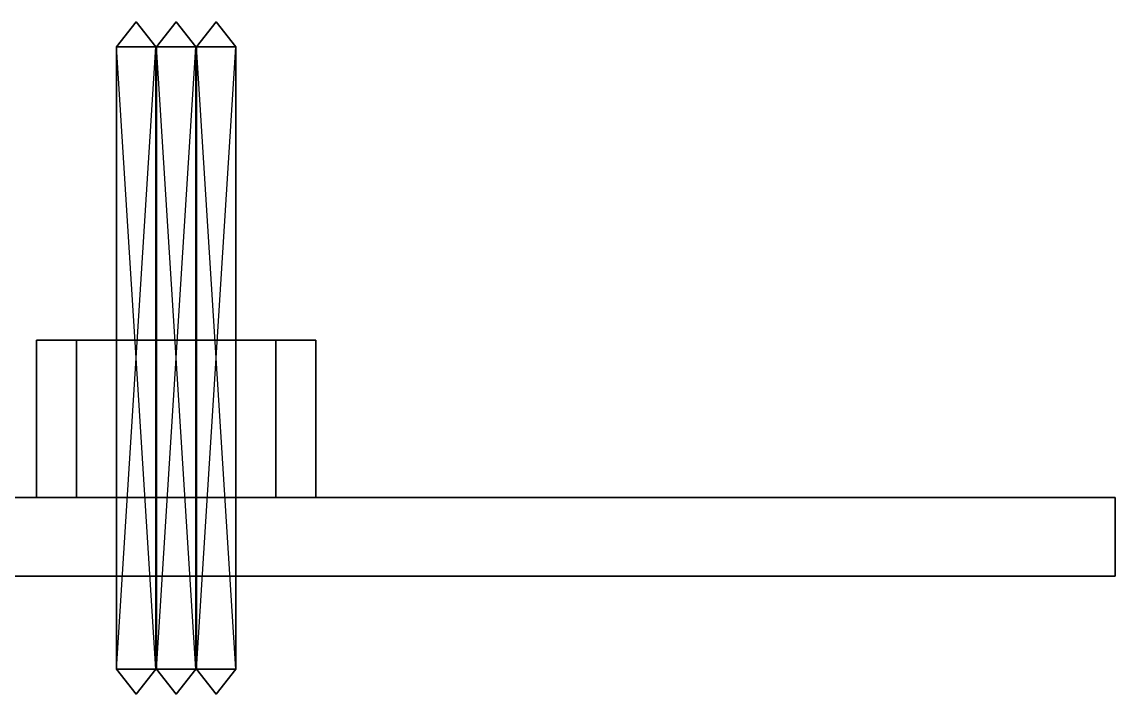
# Model space of a CAD drawing. Extents: x -2 to 217, y -2 to 10.
# Drawn here: x 202.76 to 216.66, y -2 to 6.55 of the extents above; entities that cross this region are included whole.
import ezdxf

# ---------------------------------------------------------------- set-up
doc = ezdxf.new("R2010")
doc.units = 0
doc.layers.add('UB3D', color=1, linetype='CONTINUOUS')

msp = doc.modelspace()

# ---------------------------------------------------------------- linework, layer by layer
at = {"layer": 'UB3D', "color": 254}
for points in [[(203.966, 6.233333, -65.79), (203.966, 6.233333, -66.29), (204.216, 6.55, -66.04)], [(203.966, 6.233333, -66.29), (204.466, 6.233333, -66.29), (204.216, 6.55, -66.04)], [(204.466, 6.233333, -65.79), (203.966, 6.233333, -65.79), (204.216, 6.55, -66.04)], [(203.966, 6.233333, -68.33), (203.966, 6.233333, -68.83), (204.216, 6.55, -68.58)], [(203.966, 6.233333, -68.83), (204.466, 6.233333, -68.83), (204.216, 6.55, -68.58)], [(204.466, 6.233333, -68.33), (203.966, 6.233333, -68.33), (204.216, 6.55, -68.58)], [(204.466, 6.233333, -66.29), (204.466, 6.233333, -65.79), (204.216, 6.55, -66.04)], [(204.466, 6.233333, -68.83), (204.466, 6.233333, -68.33), (204.216, 6.55, -68.58)], [(204.474, 6.233333, 10.41), (204.474, 6.233333, 9.91), (204.724, 6.55, 10.16)], [(204.474, 6.233333, 9.91), (204.974, 6.233333, 9.91), (204.724, 6.55, 10.16)], [(204.974, 6.233333, 10.41), (204.474, 6.233333, 10.41), (204.724, 6.55, 10.16)], [(204.474, 6.233333, 7.87), (204.474, 6.233333, 7.37), (204.724, 6.55, 7.62)], [(204.474, 6.233333, 7.37), (204.974, 6.233333, 7.37), (204.724, 6.55, 7.62)], [(204.974, 6.233333, 7.87), (204.474, 6.233333, 7.87), (204.724, 6.55, 7.62)], [(204.474, 6.233333, -28.706), (204.474, 6.233333, -29.206), (204.724, 6.55, -28.956)], [(204.474, 6.233333, -29.206), (204.974, 6.233333, -29.206), (204.724, 6.55, -28.956)], [(204.974, 6.233333, -28.706), (204.474, 6.233333, -28.706), (204.724, 6.55, -28.956)], [(204.474, 6.233333, -31.246), (204.474, 6.233333, -31.746), (204.724, 6.55, -31.496)], [(204.474, 6.233333, -31.746), (204.974, 6.233333, -31.746), (204.724, 6.55, -31.496)], [(204.974, 6.233333, -31.246), (204.474, 6.233333, -31.246), (204.724, 6.55, -31.496)], [(204.974, 6.233333, 9.91), (204.974, 6.233333, 10.41), (204.724, 6.55, 10.16)], [(204.974, 6.233333, 7.37), (204.974, 6.233333, 7.87), (204.724, 6.55, 7.62)], [(204.974, 6.233333, -29.206), (204.974, 6.233333, -28.706), (204.724, 6.55, -28.956)], [(204.974, 6.233333, -31.746), (204.974, 6.233333, -31.246), (204.724, 6.55, -31.496)], [(204.982, 6.233333, 49.526), (204.982, 6.233333, 49.026), (205.232, 6.55, 49.276)], [(204.982, 6.233333, 49.026), (205.482, 6.233333, 49.026), (205.232, 6.55, 49.276)], [(205.482, 6.233333, 49.526), (204.982, 6.233333, 49.526), (205.232, 6.55, 49.276)], [(204.982, 6.233333, 46.986), (204.982, 6.233333, 46.486), (205.232, 6.55, 46.736)], [(204.982, 6.233333, 46.486), (205.482, 6.233333, 46.486), (205.232, 6.55, 46.736)], [(205.482, 6.233333, 46.986), (204.982, 6.233333, 46.986), (205.232, 6.55, 46.736)], [(205.482, 6.233333, 49.026), (205.482, 6.233333, 49.526), (205.232, 6.55, 49.276)], [(205.482, 6.233333, 46.486), (205.482, 6.233333, 46.986), (205.232, 6.55, 46.736)], [(203.966, -1.683333, -65.79), (203.966, -1.683333, -66.29), (203.966, 6.233333, -65.79)], [(203.966, -1.683333, -66.29), (203.966, 6.233333, -65.79), (203.966, 6.233333, -66.29)], [(203.966, -1.683333, -66.29), (204.466, -1.683333, -66.29), (203.966, 6.233333, -66.29)], [(204.466, -1.683333, -66.29), (203.966, 6.233333, -66.29), (204.466, 6.233333, -66.29)], [(204.466, -1.683333, -65.79), (203.966, -1.683333, -65.79), (204.466, 6.233333, -65.79)], [(203.966, -1.683333, -65.79), (204.466, 6.233333, -65.79), (203.966, 6.233333, -65.79)], [(203.966, -1.683333, -68.33), (203.966, -1.683333, -68.83), (203.966, 6.233333, -68.33)], [(203.966, -1.683333, -68.83), (203.966, 6.233333, -68.33), (203.966, 6.233333, -68.83)], [(203.966, -1.683333, -68.83), (204.466, -1.683333, -68.83), (203.966, 6.233333, -68.83)], [(204.466, -1.683333, -68.83), (203.966, 6.233333, -68.83), (204.466, 6.233333, -68.83)], [(204.466, -1.683333, -68.33), (203.966, -1.683333, -68.33), (204.466, 6.233333, -68.33)], [(203.966, -1.683333, -68.33), (204.466, 6.233333, -68.33), (203.966, 6.233333, -68.33)], [(204.466, -1.683333, -66.29), (204.466, -1.683333, -65.79), (204.466, 6.233333, -66.29)], [(204.466, -1.683333, -65.79), (204.466, 6.233333, -66.29), (204.466, 6.233333, -65.79)], [(204.466, -1.683333, -68.83), (204.466, -1.683333, -68.33), (204.466, 6.233333, -68.83)], [(204.466, -1.683333, -68.33), (204.466, 6.233333, -68.83), (204.466, 6.233333, -68.33)], [(204.474, -1.683333, 10.41), (204.474, -1.683333, 9.91), (204.474, 6.233333, 10.41)], [(204.474, -1.683333, 9.91), (204.474, 6.233333, 10.41), (204.474, 6.233333, 9.91)], [(204.474, -1.683333, 9.91), (204.974, -1.683333, 9.91), (204.474, 6.233333, 9.91)], [(204.974, -1.683333, 9.91), (204.474, 6.233333, 9.91), (204.974, 6.233333, 9.91)], [(204.974, -1.683333, 10.41), (204.474, -1.683333, 10.41), (204.974, 6.233333, 10.41)], [(204.474, -1.683333, 10.41), (204.974, 6.233333, 10.41), (204.474, 6.233333, 10.41)], [(204.474, -1.683333, 7.87), (204.474, -1.683333, 7.37), (204.474, 6.233333, 7.87)], [(204.474, -1.683333, 7.37), (204.474, 6.233333, 7.87), (204.474, 6.233333, 7.37)], [(204.474, -1.683333, 7.37), (204.974, -1.683333, 7.37), (204.474, 6.233333, 7.37)], [(204.974, -1.683333, 7.37), (204.474, 6.233333, 7.37), (204.974, 6.233333, 7.37)], [(204.974, -1.683333, 7.87), (204.474, -1.683333, 7.87), (204.974, 6.233333, 7.87)], [(204.474, -1.683333, 7.87), (204.974, 6.233333, 7.87), (204.474, 6.233333, 7.87)], [(204.474, -1.683333, -28.706), (204.474, -1.683333, -29.206), (204.474, 6.233333, -28.706)], [(204.474, -1.683333, -29.206), (204.474, 6.233333, -28.706), (204.474, 6.233333, -29.206)], [(204.474, -1.683333, -29.206), (204.974, -1.683333, -29.206), (204.474, 6.233333, -29.206)], [(204.974, -1.683333, -29.206), (204.474, 6.233333, -29.206), (204.974, 6.233333, -29.206)], [(204.974, -1.683333, -28.706), (204.474, -1.683333, -28.706), (204.974, 6.233333, -28.706)], [(204.474, -1.683333, -28.706), (204.974, 6.233333, -28.706), (204.474, 6.233333, -28.706)], [(204.474, -1.683333, -31.246), (204.474, -1.683333, -31.746), (204.474, 6.233333, -31.246)], [(204.474, -1.683333, -31.746), (204.474, 6.233333, -31.246), (204.474, 6.233333, -31.746)], [(204.474, -1.683333, -31.746), (204.974, -1.683333, -31.746), (204.474, 6.233333, -31.746)], [(204.974, -1.683333, -31.746), (204.474, 6.233333, -31.746), (204.974, 6.233333, -31.746)], [(204.974, -1.683333, -31.246), (204.474, -1.683333, -31.246), (204.974, 6.233333, -31.246)], [(204.474, -1.683333, -31.246), (204.974, 6.233333, -31.246), (204.474, 6.233333, -31.246)], [(204.974, -1.683333, 9.91), (204.974, -1.683333, 10.41), (204.974, 6.233333, 9.91)], [(204.974, -1.683333, 10.41), (204.974, 6.233333, 9.91), (204.974, 6.233333, 10.41)], [(204.974, -1.683333, 7.37), (204.974, -1.683333, 7.87), (204.974, 6.233333, 7.37)], [(204.974, -1.683333, 7.87), (204.974, 6.233333, 7.37), (204.974, 6.233333, 7.87)], [(204.974, -1.683333, -29.206), (204.974, -1.683333, -28.706), (204.974, 6.233333, -29.206)], [(204.974, -1.683333, -28.706), (204.974, 6.233333, -29.206), (204.974, 6.233333, -28.706)], [(204.974, -1.683333, -31.746), (204.974, -1.683333, -31.246), (204.974, 6.233333, -31.746)], [(204.974, -1.683333, -31.246), (204.974, 6.233333, -31.746), (204.974, 6.233333, -31.246)], [(204.982, -1.683333, 49.526), (204.982, -1.683333, 49.026), (204.982, 6.233333, 49.526)], [(204.982, -1.683333, 49.026), (204.982, 6.233333, 49.526), (204.982, 6.233333, 49.026)], [(204.982, -1.683333, 49.026), (205.482, -1.683333, 49.026), (204.982, 6.233333, 49.026)], [(205.482, -1.683333, 49.026), (204.982, 6.233333, 49.026), (205.482, 6.233333, 49.026)], [(205.482, -1.683333, 49.526), (204.982, -1.683333, 49.526), (205.482, 6.233333, 49.526)], [(204.982, -1.683333, 49.526), (205.482, 6.233333, 49.526), (204.982, 6.233333, 49.526)], [(204.982, -1.683333, 46.986), (204.982, -1.683333, 46.486), (204.982, 6.233333, 46.986)], [(204.982, -1.683333, 46.486), (204.982, 6.233333, 46.986), (204.982, 6.233333, 46.486)], [(204.982, -1.683333, 46.486), (205.482, -1.683333, 46.486), (204.982, 6.233333, 46.486)], [(205.482, -1.683333, 46.486), (204.982, 6.233333, 46.486), (205.482, 6.233333, 46.486)], [(205.482, -1.683333, 46.986), (204.982, -1.683333, 46.986), (205.482, 6.233333, 46.986)], [(204.982, -1.683333, 46.986), (205.482, 6.233333, 46.986), (204.982, 6.233333, 46.986)], [(205.482, -1.683333, 49.026), (205.482, -1.683333, 49.526), (205.482, 6.233333, 49.026)], [(205.482, -1.683333, 49.526), (205.482, 6.233333, 49.026), (205.482, 6.233333, 49.526)], [(205.482, -1.683333, 46.486), (205.482, -1.683333, 46.986), (205.482, 6.233333, 46.486)], [(205.482, -1.683333, 46.986), (205.482, 6.233333, 46.486), (205.482, 6.233333, 46.986)], [(204.216, -2, -66.04), (203.966, -1.683333, -65.79), (203.966, -1.683333, -66.29)], [(204.216, -2, -66.04), (203.966, -1.683333, -66.29), (204.466, -1.683333, -66.29)], [(204.216, -2, -66.04), (204.466, -1.683333, -65.79), (203.966, -1.683333, -65.79)], [(204.216, -2, -68.58), (203.966, -1.683333, -68.33), (203.966, -1.683333, -68.83)], [(204.216, -2, -68.58), (203.966, -1.683333, -68.83), (204.466, -1.683333, -68.83)], [(204.216, -2, -68.58), (204.466, -1.683333, -68.33), (203.966, -1.683333, -68.33)], [(204.216, -2, -66.04), (204.466, -1.683333, -66.29), (204.466, -1.683333, -65.79)], [(204.216, -2, -68.58), (204.466, -1.683333, -68.83), (204.466, -1.683333, -68.33)], [(204.724, -2, 10.16), (204.474, -1.683333, 10.41), (204.474, -1.683333, 9.91)], [(204.724, -2, 10.16), (204.474, -1.683333, 9.91), (204.974, -1.683333, 9.91)], [(204.724, -2, 10.16), (204.974, -1.683333, 10.41), (204.474, -1.683333, 10.41)], [(204.724, -2, 7.62), (204.474, -1.683333, 7.87), (204.474, -1.683333, 7.37)], [(204.724, -2, 7.62), (204.474, -1.683333, 7.37), (204.974, -1.683333, 7.37)], [(204.724, -2, 7.62), (204.974, -1.683333, 7.87), (204.474, -1.683333, 7.87)], [(204.724, -2, -28.956), (204.474, -1.683333, -28.706), (204.474, -1.683333, -29.206)], [(204.724, -2, -28.956), (204.474, -1.683333, -29.206), (204.974, -1.683333, -29.206)], [(204.724, -2, -28.956), (204.974, -1.683333, -28.706), (204.474, -1.683333, -28.706)], [(204.724, -2, -31.496), (204.474, -1.683333, -31.246), (204.474, -1.683333, -31.746)], [(204.724, -2, -31.496), (204.474, -1.683333, -31.746), (204.974, -1.683333, -31.746)], [(204.724, -2, -31.496), (204.974, -1.683333, -31.246), (204.474, -1.683333, -31.246)], [(204.724, -2, 10.16), (204.974, -1.683333, 9.91), (204.974, -1.683333, 10.41)], [(204.724, -2, 7.62), (204.974, -1.683333, 7.37), (204.974, -1.683333, 7.87)], [(204.724, -2, -28.956), (204.974, -1.683333, -29.206), (204.974, -1.683333, -28.706)], [(204.724, -2, -31.496), (204.974, -1.683333, -31.746), (204.974, -1.683333, -31.246)], [(205.232, -2, 49.276), (204.982, -1.683333, 49.526), (204.982, -1.683333, 49.026)], [(205.232, -2, 49.276), (204.982, -1.683333, 49.026), (205.482, -1.683333, 49.026)], [(205.232, -2, 49.276), (205.482, -1.683333, 49.526), (204.982, -1.683333, 49.526)], [(205.232, -2, 46.736), (204.982, -1.683333, 46.986), (204.982, -1.683333, 46.486)], [(205.232, -2, 46.736), (204.982, -1.683333, 46.486), (205.482, -1.683333, 46.486)], [(205.232, -2, 46.736), (205.482, -1.683333, 46.986), (204.982, -1.683333, 46.986)], [(205.232, -2, 49.276), (205.482, -1.683333, 49.026), (205.482, -1.683333, 49.526)], [(205.232, -2, 46.736), (205.482, -1.683333, 46.486), (205.482, -1.683333, 46.986)]]:
    msp.add_3dface(points, dxfattribs=at)
at = {"layer": 'UB3D', "color": 27}
for points in [[(205.481174, 0.500101, -69.849746), (202.946762, 0.500101, -69.849746), (202.946762, 2.500101, -69.849746), (205.481174, 2.500101, -69.849746)], [(202.946762, 0.500101, -69.849746), (202.946762, 0.500101, -64.770254), (202.946762, 2.500101, -64.770254), (202.946762, 2.500101, -69.849746)], [(202.946762, 0.500101, -64.770254), (205.481174, 0.500101, -64.770254), (205.481174, 2.500101, -64.770254), (202.946762, 2.500101, -64.770254)], [(205.481174, 2.500101, -64.770254), (202.946762, 2.500101, -64.770254), (202.946762, 2.500101, -69.849746)], [(205.481174, 2.500101, -64.770254), (202.946762, 2.500101, -69.849746), (205.481174, 2.500101, -69.849746)], [(205.989174, 0.500101, 6.350254), (203.454762, 0.500101, 6.350254), (203.454762, 2.500101, 6.350254), (205.989174, 2.500101, 6.350254)], [(203.454762, 0.500101, 6.350254), (203.454762, 0.500101, 11.429746), (203.454762, 2.500101, 11.429746), (203.454762, 2.500101, 6.350254)], [(203.454762, 0.500101, 11.429746), (205.989174, 0.500101, 11.429746), (205.989174, 2.500101, 11.429746), (203.454762, 2.500101, 11.429746)], [(205.989174, 2.500101, 11.429746), (203.454762, 2.500101, 11.429746), (203.454762, 2.500101, 6.350254)], [(205.989174, 2.500101, 11.429746), (203.454762, 2.500101, 6.350254), (205.989174, 2.500101, 6.350254)], [(205.989174, 0.500101, -32.765746), (203.454762, 0.500101, -32.765746), (203.454762, 2.500101, -32.765746), (205.989174, 2.500101, -32.765746)], [(203.454762, 0.500101, -32.765746), (203.454762, 0.500101, -27.686254), (203.454762, 2.500101, -27.686254), (203.454762, 2.500101, -32.765746)], [(203.454762, 0.500101, -27.686254), (205.989174, 0.500101, -27.686254), (205.989174, 2.500101, -27.686254), (203.454762, 2.500101, -27.686254)], [(205.989174, 2.500101, -27.686254), (203.454762, 2.500101, -27.686254), (203.454762, 2.500101, -32.765746)], [(205.989174, 2.500101, -27.686254), (203.454762, 2.500101, -32.765746), (205.989174, 2.500101, -32.765746)], [(206.497174, 0.500101, 45.466254), (203.962762, 0.500101, 45.466254), (203.962762, 2.500101, 45.466254), (206.497174, 2.500101, 45.466254)], [(203.962762, 0.500101, 45.466254), (203.962762, 0.500101, 50.545746), (203.962762, 2.500101, 50.545746), (203.962762, 2.500101, 45.466254)], [(203.962762, 0.500101, 50.545746), (206.497174, 0.500101, 50.545746), (206.497174, 2.500101, 50.545746), (203.962762, 2.500101, 50.545746)], [(206.497174, 2.500101, 50.545746), (203.962762, 2.500101, 50.545746), (203.962762, 2.500101, 45.466254)], [(206.497174, 2.500101, 50.545746), (203.962762, 2.500101, 45.466254), (206.497174, 2.500101, 45.466254)], [(205.481174, 0.500101, -64.770254), (205.481174, 0.500101, -69.849746), (205.481174, 2.500101, -69.849746), (205.481174, 2.500101, -64.770254)], [(205.481174, 2.500101, -64.770254), (205.481174, 2.500101, -69.849746), (205.481174, 2.500101, -64.770254)], [(205.989174, 0.500101, 11.429746), (205.989174, 0.500101, 6.350254), (205.989174, 2.500101, 6.350254), (205.989174, 2.500101, 11.429746)], [(205.989174, 2.500101, 11.429746), (205.989174, 2.500101, 6.350254), (205.989174, 2.500101, 11.429746)], [(205.989174, 0.500101, -27.686254), (205.989174, 0.500101, -32.765746), (205.989174, 2.500101, -32.765746), (205.989174, 2.500101, -27.686254)], [(205.989174, 2.500101, -27.686254), (205.989174, 2.500101, -32.765746), (205.989174, 2.500101, -27.686254)], [(206.497174, 0.500101, 50.545746), (206.497174, 0.500101, 45.466254), (206.497174, 2.500101, 45.466254), (206.497174, 2.500101, 50.545746)], [(206.497174, 2.500101, 50.545746), (206.497174, 2.500101, 45.466254), (206.497174, 2.500101, 50.545746)], [(205.481174, 0.500101, -69.849746), (202.946762, 0.500101, -69.849746), (202.946762, 0.500101, -64.770254)], [(205.481174, 0.500101, -69.849746), (202.946762, 0.500101, -64.770254), (205.481174, 0.500101, -64.770254)], [(205.989174, 0.500101, 6.350254), (203.454762, 0.500101, 6.350254), (203.454762, 0.500101, 11.429746)], [(205.989174, 0.500101, 6.350254), (203.454762, 0.500101, 11.429746), (205.989174, 0.500101, 11.429746)], [(205.989174, 0.500101, -32.765746), (203.454762, 0.500101, -32.765746), (203.454762, 0.500101, -27.686254)], [(205.989174, 0.500101, -32.765746), (203.454762, 0.500101, -27.686254), (205.989174, 0.500101, -27.686254)], [(206.497174, 0.500101, 45.466254), (203.962762, 0.500101, 45.466254), (203.962762, 0.500101, 50.545746)], [(206.497174, 0.500101, 45.466254), (203.962762, 0.500101, 50.545746), (206.497174, 0.500101, 50.545746)], [(205.481174, 0.500101, -69.849746), (205.481174, 0.500101, -64.770254), (205.481174, 0.500101, -69.849746)], [(205.989174, 0.500101, 6.350254), (205.989174, 0.500101, 11.429746), (205.989174, 0.500101, 6.350254)], [(205.989174, 0.500101, -32.765746), (205.989174, 0.500101, -27.686254), (205.989174, 0.500101, -32.765746)], [(206.497174, 0.500101, 45.466254), (206.497174, 0.500101, 50.545746), (206.497174, 0.500101, 45.466254)]]:
    msp.add_3dface(points, dxfattribs=at)
at = {"layer": 'UB3D', "color": 94}
for points in [[(-2.286, 0.5, -81.534), (216.662, 0.5, -81.534), (216.662, -0.5, -81.534), (-2.286, -0.5, -81.534)], [(216.662, 0.5, 72.136), (-2.286, 0.5, 72.136), (-2.286, -0.5, 72.136), (216.662, -0.5, 72.136)], [(-2.286, 0.5, 72.136), (-2.286, 0.5, -81.534), (216.662, 0.5, -81.534)], [(-2.286, 0.5, 72.136), (216.662, 0.5, -81.534), (216.662, 0.5, 72.136)], [(-2.286, 0.5, 72.136), (216.662, 0.5, 72.136), (-2.286, 0.5, 72.136)], [(216.662, 0.5, -81.534), (216.662, 0.5, 72.136), (216.662, -0.5, 72.136), (216.662, -0.5, -81.534)], [(-2.286, -0.5, 72.136), (216.662, -0.5, 72.136), (216.662, -0.5, -81.534)], [(-2.286, -0.5, 72.136), (216.662, -0.5, -81.534), (-2.286, -0.5, -81.534)]]:
    msp.add_3dface(points, dxfattribs=at)

doc.saveas('drawing.dxf')
